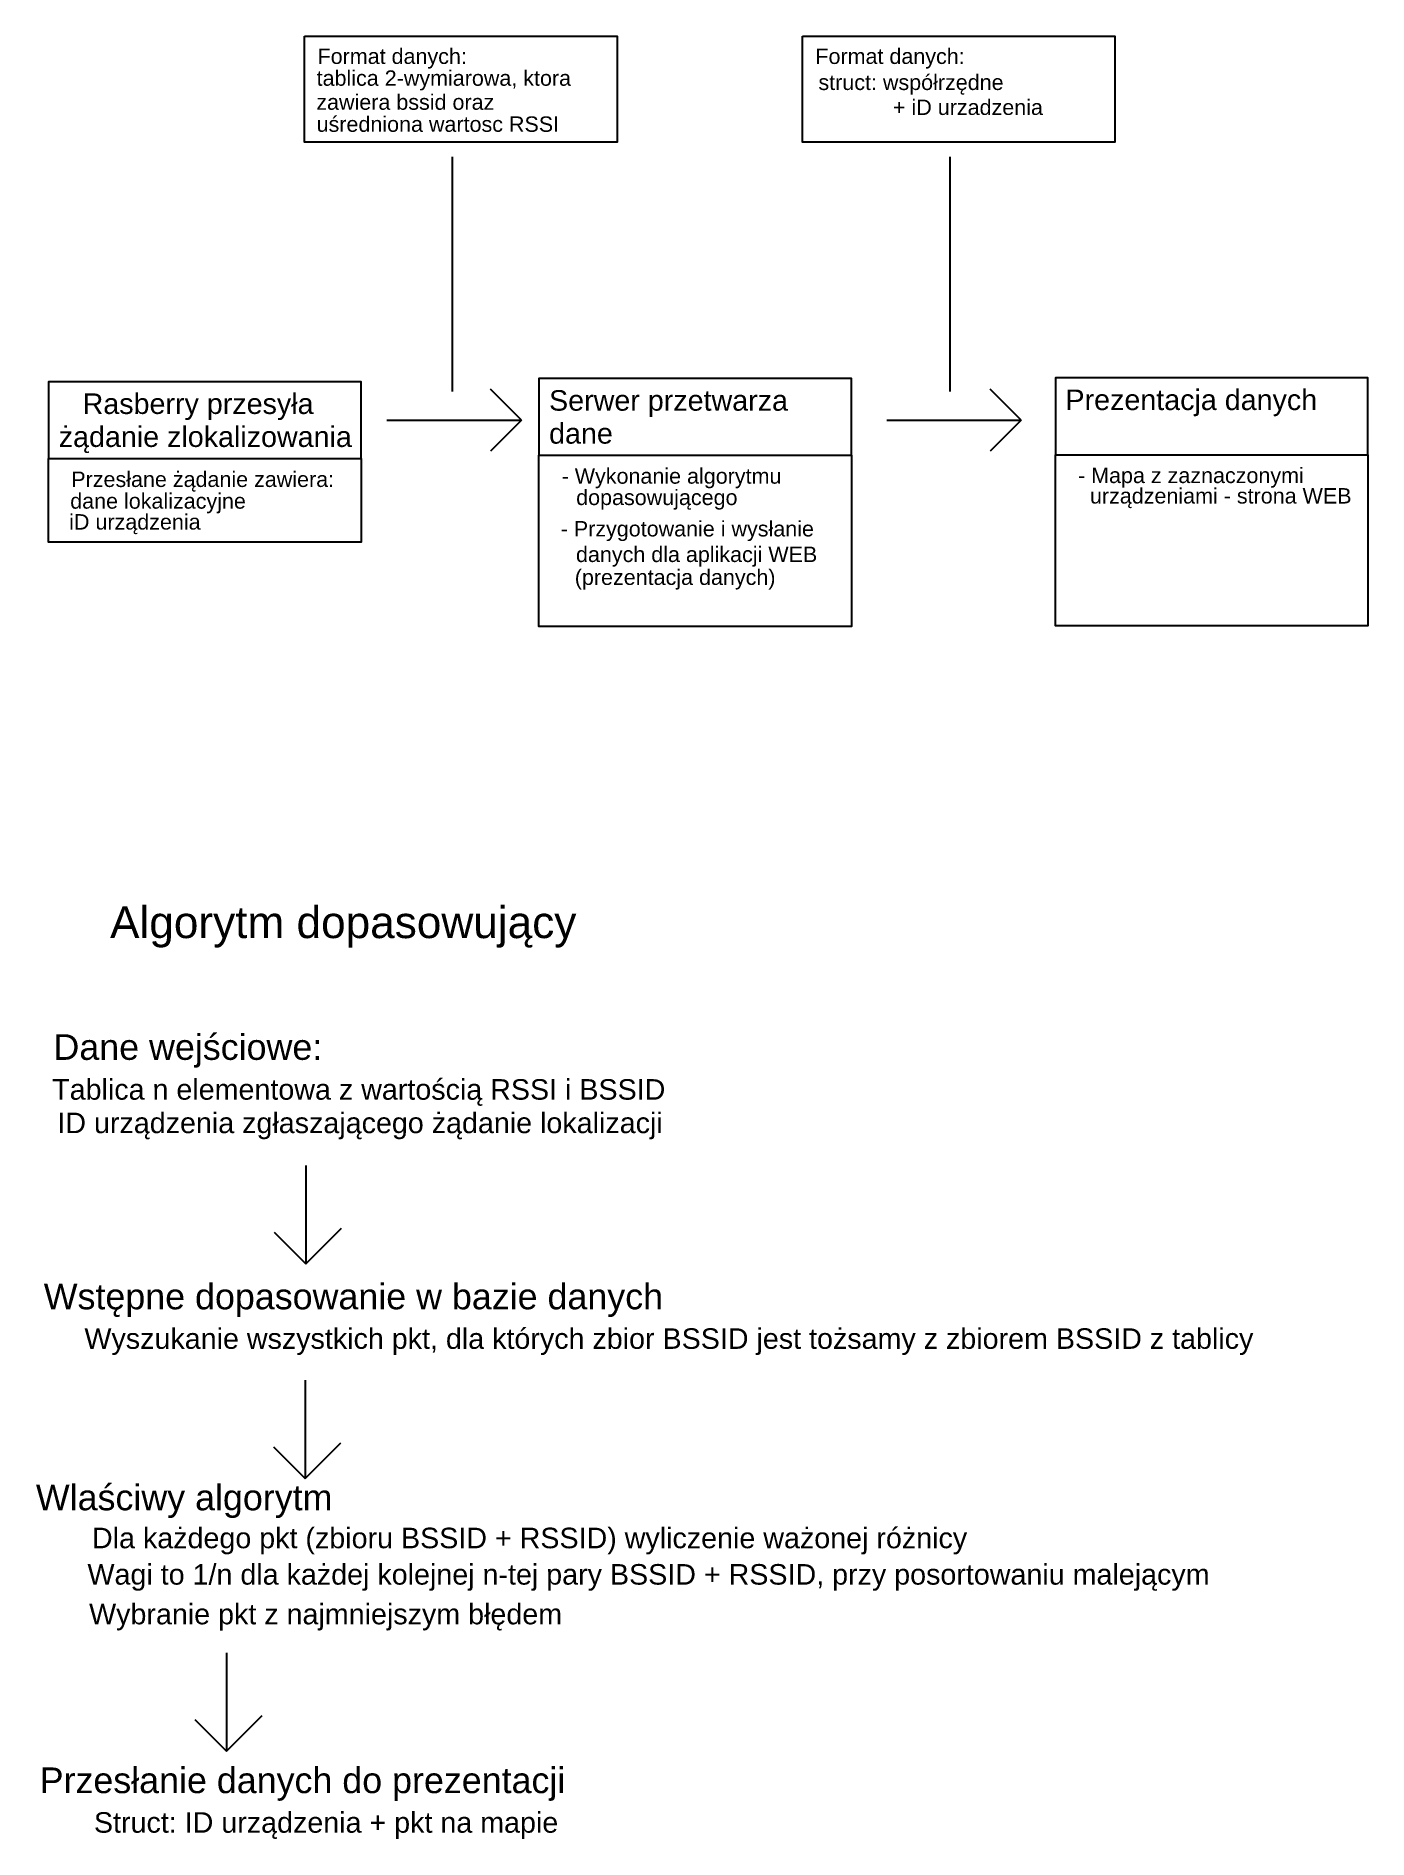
# Model space of a CAD drawing. Header units: millimetres. Extents: x 56470426 to 313332891, y -211058780 to 136408016.
import ezdxf

# ---------------------------------------------------------------- set-up
doc = ezdxf.new("R2010")
doc.units = ezdxf.units.MM
doc.styles.get("Standard").update_dxf_attribs({"font": 'arial.ttf'})

msp = doc.modelspace()

# ---------------------------------------------------------------- linework, layer by layer
for p, q in [((136774918, 67913119), (136774918, 113112798)), ((232782946, 67913119), (232782946, 113112798)), ((150060789, 62377804), (144102234, 68336360)), ((246459445, 62377804), (240500890, 68336360)), ((124120595, 62377804), (150060789, 62377804)), ((150060789, 62377804), (144102234, 56419249)), ((220519252, 62377804), (246459445, 62377804)), ((246459445, 62377804), (240500890, 56419249)), ((108499464, -81269794), (108499464, -100239378)), ((108499464, -100239378), (115378692, -93360150)), ((108499464, -100239378), (102450488, -94190402)), ((102450488, -94190402), (108499464, -100239378)), ((108350837, -122635120), (108350837, -141604703)), ((108350837, -141604703), (115230065, -134725475)), ((108350837, -141604703), (102301861, -135555727)), ((102301861, -135555727), (108350837, -141604703)), ((93224042, -175159124), (93224042, -194128708)), ((93224042, -194128708), (100103270, -187249480)), ((93224042, -194128708), (87175066, -188079732)), ((87175066, -188079732), (93224042, -194128708))]:
    msp.add_line(p, q)
for points in [[(108244480, 136408016), (168532172, 136408016), (168532172, 115938329), (108244480, 115938329)], [(204252508, 136408016), (264540200, 136408016), (264540200, 115938329), (204252508, 115938329)], [(58898283, 54975072), (119185974, 54975072), (119185974, 69780537), (58898283, 69780537)], [(153460548, 55607755), (213748239, 55607755), (213748239, 70413220), (153460548, 70413220)], [(253045199, 55727395), (313332891, 55727395), (313332891, 70532860), (253045199, 70532860)], [(153460548, 55607755), (213748239, 55607755), (213748239, 22628846), (153460548, 22628846)], [(253045199, 55727395), (313332891, 55727395), (313332891, 22748486), (253045199, 22748486)], [(58898283, 54975072), (119185974, 54975072), (119185974, 38857724), (58898283, 38857724)]]:
    msp.add_lwpolyline(points, close=True)

# ---------------------------------------------------------------- texts
for s, height, p in [('Format danych:', 2967337.85, (110760989, 131031524)), ('Format danych:', 2967337.85, (206769017, 131031524)), ('tablica 2-wymiarowa, ktora', 2967337.85, (110580194, 126825012)), ('struct: współrzędne', 2967337.85, (207354899, 126009837)), ('zawiera bssid oraz ', 2967337.85, (110520075, 122199063)), ('+ iD urzadzenia', 2967337.85, (221732487, 121201223)), ('uśredniona wartosc RSSI', 2967337.85, (110580194, 117950847)), ('   Rasberry przesyła', 3956450.46, (60849186, 63573855)), ('Serwer przetwarza ', 3956450.46, (155411451, 64206538)), ('Prezentacja danych', 3956450.46, (254996103, 64326178)), ('żądanie zlokalizowania', 3956450.46, (60849186, 57218166)), ('dane', 3956450.5, (155411451, 57850849)), ('Przesłane żądanie zawiera:', 2967337.85, (63270185, 49501743)), ('- Wykonanie algorytmu', 2967337.85, (157832450, 50134426)), ('- Mapa z zaznaczonymi', 2967337.85, (257417101, 50254066)), ('dopasowującego', 2967337.85, (160637294, 46018230)), ('urządzeniami - strona WEB', 2967337.85, (259720447, 46313439)), ('dane lokalizacyjne', 2967337.85, (63065357, 45320756)), ('iD urządzenia', 2967337.85, (62860530, 41297332)), ('- Przygotowanie i wysłanie', 2967337.85, (157649976, 39967375)), ('danych dla aplikacji WEB', 2967337.85, (160599803, 35037457)), ('(prezentacja danych)', 2967337.85, (160367396, 30624815)), ('Algorytm dopasowujący', 6096285.9, (70742716, -37439652)), ('Dane wejściowe:', 4945563.08, (59833080, -60907960)), ('Tablica n elementowa z wartością RSSI i BSSID', 3956450.46, (59582456, -68584935)), ('ID urządzenia zgłaszającego żądanie lokalizacji', 3956450.46, (60585757, -75030208)), ('Wstępne dopasowanie w bazie danych', 4945563.08, (57957386, -108981546)), ('Wyszukanie wszystkich pkt, dla których zbior BSSID jest tożsamy z zbiorem BSSID z tablicy', 3956450.46, (65804953, -116603464)), ('Wlaściwy algorytm', 4945563.08, (56440068, -147719264)), ('Dla każdego pkt (zbioru BSSID + RSSID) wyliczenie ważonej różnicy', 3956450.46, (67259906, -155032000)), ('Wagi to 1/n dla każdej kolejnej n-tej pary BSSID + RSSID, przy posortowaniu malejącym', 3956450.46, (66391077, -162045712)), ('Wybranie pkt z najmniejszym błędem', 3956450.46, (66703616, -169697584)), ('Przesłanie danych do prezentacji', 4945563.08, (57166467, -202229424)), ('Struct: ID urządzenia + pkt na mapie', 3956450.46, (67636598, -209859771))]:
    msp.add_text(s, height=height).set_placement(p)

doc.saveas('drawing.dxf')
